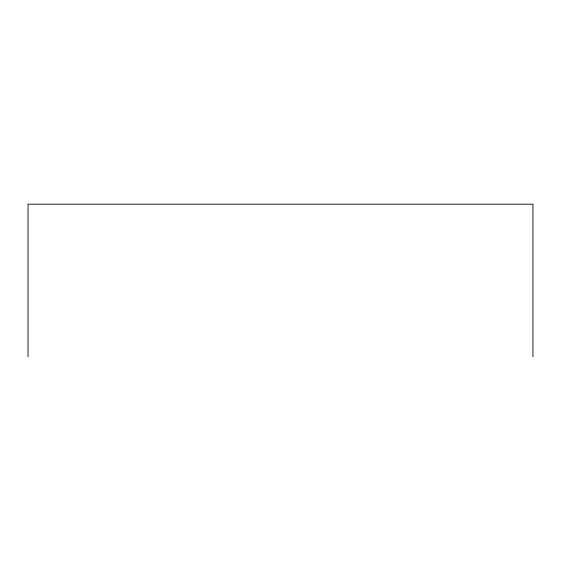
<?xml version="1.0" encoding="UTF-8"?>
<svg xmlns="http://www.w3.org/2000/svg" width="561" height="561" viewBox="0 0 561 561"><rect width="100%" height="100%" fill="white"/><g stroke="black" fill="none" stroke-linecap="round" stroke-linejoin="round"><path stroke-width="0.84" d="M532.95 356.824L532.95 204.176L28.05 204.176L28.05 356.824"/></g></svg>
